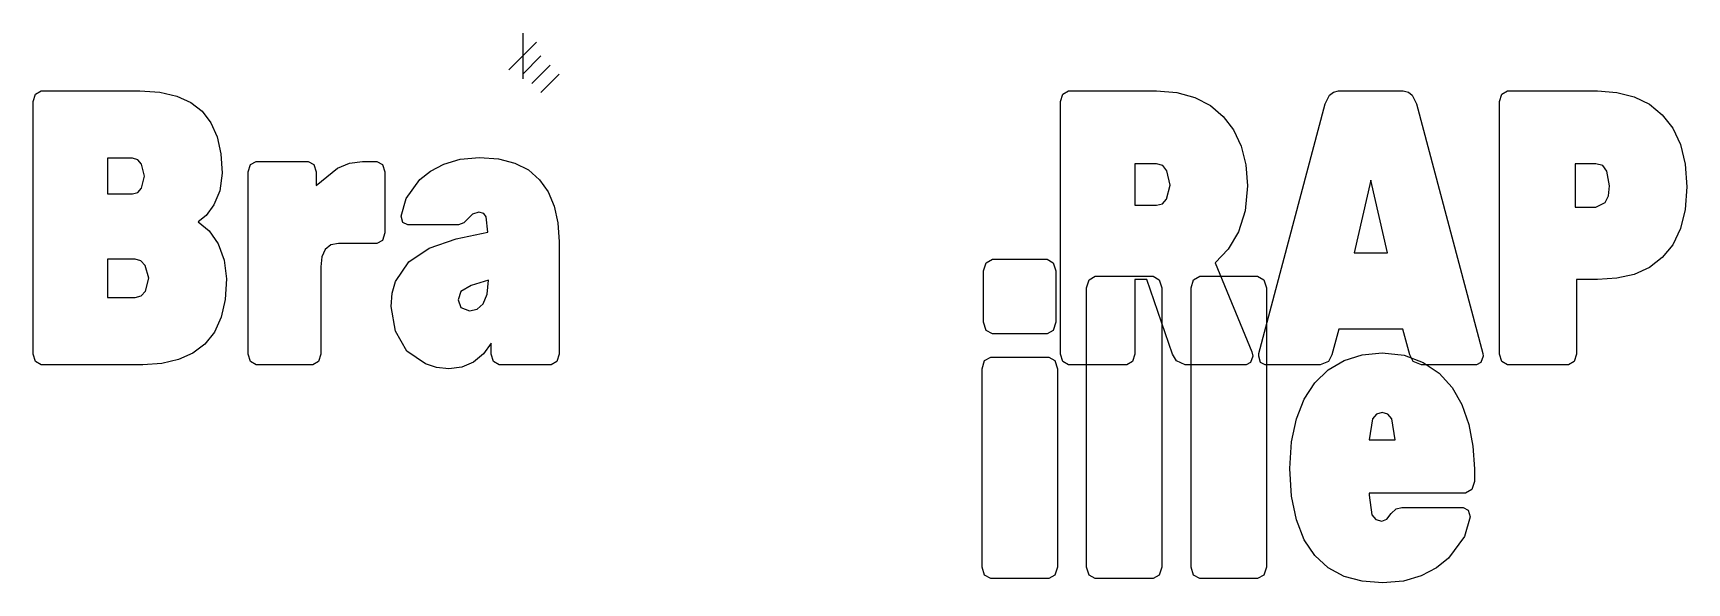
# Model space of a CAD drawing. Extents: x -30 to 616, y -329 to 382.
# Drawn here: x -30.2 to 71.9, y 348.1 to 382 of the extents above; entities that cross this region are included whole.
import ezdxf

# ---------------------------------------------------------------- set-up
doc = ezdxf.new("R2010")
doc.units = 0

msp = doc.modelspace()

# ---------------------------------------------------------------- linework, layer by layer
at = {"layer": 'Layer 1'}
for p, q in [((0, 382.009), (0, 379.187)), ((0.846666, 381.445), (-0.846666, 379.751)), ((1.12889, 380.598), (0, 379.46911)), ((1.69333, 380.034), (0.56444, 378.90511)), ((2.25778, 379.469), (1.12889, 378.34011)), ((-30.216423, 362.200925), (-30.2164, 377.79)), ((-30.2164, 377.79), (-30.069673, 378.248509)), ((-30.069673, 378.248509), (-29.721197, 378.441565)), ((-29.721197, 378.441565), (-23.6321, 378.441)), ((-23.6321, 378.441), (-22.400971, 378.362571)), ((-22.400971, 378.362571), (-21.348665, 378.127282)), ((-21.348665, 378.127282), (-20.475181, 377.735136)), ((-20.475181, 377.735136), (-19.78052, 377.18613)), ((33.187899, 362.200565), (33.1879, 377.79)), ((33.1879, 377.79), (33.334622, 378.248509)), ((33.334622, 378.248509), (33.683101, 378.441565)), ((33.683101, 378.441565), (39.1119, 378.441)), ((39.1119, 378.441), (40.363663, 378.338439)), ((40.363663, 378.338439), (41.47787, 378.030755)), ((41.47787, 378.030755), (42.440765, 377.548114)), ((49.529548, 377.645029), (49.786319, 378.175934)), ((49.786319, 378.175934), (50.029335, 378.375023)), ((50.029335, 378.375023), (50.354886, 378.441386)), ((50.354886, 378.441386), (54.3349, 378.441)), ((54.3349, 378.441), (54.660448, 378.374637)), ((54.660448, 378.374637), (54.903464, 378.175548)), ((54.903464, 378.175548), (55.160238, 377.644643)), ((60.277297, 362.200565), (60.2773, 377.79)), ((60.2773, 377.79), (60.424027, 378.248509)), ((60.424027, 378.248509), (60.772503, 378.441565)), ((60.772503, 378.441565), (66.3298, 378.441)), ((66.3298, 378.441), (67.51737, 378.350505)), ((67.51737, 378.350505), (68.58572, 378.079019)), ((68.58572, 378.079019), (69.53486, 377.620511)), ((-19.78052, 377.18613), (-19.242903, 376.47725)), ((42.440765, 377.548114), (43.23859, 376.872415)), ((43.23859, 376.872415), (43.871351, 376.039861)), ((45.439518, 362.248829), (49.529548, 377.645029)), ((55.160238, 377.644643), (59.250248, 362.248443)), ((69.53486, 377.620511), (70.3281, 376.968949)), ((70.3281, 376.968949), (70.974613, 376.148461)), ((-19.242903, 376.47725), (-18.85889, 375.60548)), ((43.871351, 376.039861), (44.33904, 375.038385)), ((70.974613, 376.148461), (71.44689, 375.134919)), ((-18.85889, 375.60548), (-18.628483, 374.57082)), ((44.33904, 375.038385), (44.627908, 373.880047)), ((71.44689, 375.134919), (71.749514, 373.928319)), ((-24.090574, 374.291073), (-25.6312, 374.291)), ((-25.6312, 374.291), (-25.6312, 372.095)), ((-23.746683, 374.200578), (-24.090574, 374.291073)), ((-23.522008, 373.929093), (-23.746683, 374.200578)), ((-23.3386, 373.181), (-23.522008, 373.929093)), ((-18.628483, 374.57082), (-18.55168, 373.37327)), ((-16.9377, 373.446), (-16.790973, 373.904509)), ((-16.790973, 373.904509), (-16.442497, 374.097565)), ((-16.442497, 374.097565), (-13.2328, 374.098)), ((-13.2328, 374.098), (-12.884324, 373.904944)), ((-12.884324, 373.904944), (-12.737597, 373.446435)), ((-12.7376, 372.601), (-11.4354, 373.68694)), ((-11.4354, 373.68694), (-10.678841, 373.994623)), ((-10.678841, 373.994623), (-9.87643, 374.097184)), ((-9.87643, 374.097184), (-8.99606, 374.098)), ((-8.99606, 374.098), (-8.647584, 373.904944)), ((-8.647584, 373.904944), (-8.500857, 373.446435)), ((-5.690149, 373.500121), (-4.869395, 373.928465)), ((-4.869395, 373.928465), (-3.860649, 374.236148)), ((-3.860649, 374.236148), (-2.668495, 374.338709)), ((-2.668495, 374.338709), (-1.49468, 374.252738)), ((-1.49468, 374.252738), (-0.485933, 373.994826)), ((-0.485933, 373.994826), (0.357745, 373.564973)), ((0.357745, 373.564973), (1.036355, 372.963179)), ((39.1119, 373.952996), (37.7731, 373.953)), ((37.7731, 373.953), (37.7731, 371.395)), ((39.501644, 373.844402), (39.1119, 373.952996)), ((39.753831, 373.518619), (39.501644, 373.844402)), ((44.627908, 373.880047), (44.724197, 372.576915)), ((66.2381, 373.95266), (64.9542, 373.953)), ((64.9542, 373.953), (64.95424, 371.27379)), ((66.65077, 373.838033), (66.2381, 373.95266)), ((66.89837, 373.494151), (66.65077, 373.838033)), ((71.749514, 373.928319), (71.850388, 372.528659)), ((-23.522034, 372.432849), (-23.338626, 373.180942)), ((-23.338626, 373.180942), (-23.3386, 373.181)), ((-18.55168, 373.37327), (-18.698407, 372.28733)), ((-16.937703, 362.200565), (-16.9377, 373.446)), ((-12.737597, 373.446435), (-12.7376, 372.601)), ((-8.500857, 373.446435), (-8.50086, 369.681)), ((-7.198684, 371.804845), (-6.355005, 372.987315)), ((-6.355005, 372.987315), (-5.690149, 373.500121)), ((1.036355, 372.963179), (1.565948, 372.216596)), ((39.735489, 371.75698), (39.95558, 372.625734)), ((39.95558, 372.625734), (39.753831, 373.518619)), ((44.724197, 372.576915), (44.586641, 371.050562)), ((52.335746, 372.9389), (51.308656, 368.45034)), ((53.381176, 368.45034), (52.335746, 372.9389)), ((67.08178, 372.577134), (66.89837, 373.494151)), ((67.013002, 371.97383), (67.08178, 372.577134)), ((-25.6312, 372.095), (-24.0906, 372.095)), ((-24.0906, 372.095), (-23.746709, 372.179462)), ((-23.746709, 372.179462), (-23.522034, 372.432849)), ((-18.698407, 372.28733), (-19.065224, 371.418577)), ((-7.492138, 370.718905), (-7.198684, 371.804845)), ((1.565948, 372.216596), (1.94423, 371.328236)), ((39.478717, 371.485495), (39.735489, 371.75698)), ((66.2381, 371.274), (66.806667, 371.563584)), ((66.806667, 371.563584), (67.013002, 371.97383)), ((71.850388, 372.528659), (71.749514, 371.135031)), ((-19.542086, 370.767012), (-20.018948, 370.356767)), ((-19.065224, 371.418577), (-19.542086, 370.767012)), ((-7.400434, 370.332792), (-7.492138, 370.718905)), ((-3.365441, 370.573888), (-3.622213, 370.308436)), ((-3.090328, 370.83934), (-3.365441, 370.573888)), ((-2.70517, 370.96), (-3.090328, 370.83934)), ((-2.397964, 370.887808), (-2.70517, 370.96)), ((-2.246644, 370.671233), (-2.397964, 370.887808)), ((-2.15494, 369.730084), (-2.246644, 370.671233)), ((1.94423, 371.328236), (2.171198, 370.298101)), ((37.7731, 371.395), (39.1119, 371.395)), ((39.1119, 371.395), (39.478717, 371.485495)), ((44.586641, 371.050562), (44.173974, 369.753465)), ((64.95424, 371.27379), (66.2381, 371.274)), ((71.749514, 371.135031), (71.44689, 369.946529)), ((-20.018948, 370.356767), (-19.358677, 369.80173)), ((-19.358677, 369.80173), (-18.790111, 369.005373)), ((-8.50086, 369.681), (-8.647587, 369.222491)), ((-7.08864, 370.188), (-7.400434, 370.332792)), ((-3.970689, 370.187776), (-7.08864, 370.188)), ((-4.09907, 369.31984), (-2.15494, 369.730084)), ((-3.622213, 370.308436), (-3.970689, 370.187776)), ((2.171198, 370.298101), (2.246855, 369.126189)), ((44.173974, 369.753465), (43.541213, 368.685622)), ((71.44689, 369.946529), (70.974613, 368.957116)), ((-18.790111, 369.005373), (-18.423294, 367.991823)), ((-12.187337, 368.66802), (-12.393672, 368.215545)), ((-11.843447, 368.939505), (-12.187337, 368.66802)), ((-11.362, 369.03), (-11.843447, 368.939505)), ((-8.996063, 369.029435), (-11.362, 369.03)), ((-8.647587, 369.222491), (-8.996063, 369.029435)), ((-7.03361, 367.89605), (-5.76809, 368.740671)), ((-5.76809, 368.740671), (-4.09907, 369.31984)), ((2.246855, 369.126189), (2.24686, 362.2)), ((43.541213, 368.685622), (42.743384, 367.847035)), ((70.974613, 368.957116), (70.3281, 368.160759)), ((-25.6312, 368.065), (-25.63121, 365.70007)), ((-23.925499, 368.06494), (-25.6312, 368.065)), ((-23.558682, 367.968412), (-23.925499, 368.06494)), ((-23.30191, 367.678827), (-23.558682, 367.968412)), ((-23.08182, 366.88247), (-23.30191, 367.678827)), ((-18.423294, 367.991823), (-18.276567, 366.857613)), ((-12.46245, 367.58208), (-12.4625, 362.2)), ((-12.393672, 368.215545), (-12.46245, 367.58208)), ((-7.840607, 366.68945), (-7.03361, 367.89605)), ((28.4484, 367.346), (28.608104, 367.845069)), ((28.608104, 367.845069), (28.987408, 368.055203)), ((28.987408, 368.055203), (32.3612, 368.056)), ((32.3612, 368.056), (32.740504, 367.845866)), ((32.740504, 367.845866), (32.900211, 367.346797)), ((42.743384, 367.847035), (44.9994, 362.345)), ((51.308656, 368.45034), (53.381176, 368.45034)), ((69.534858, 367.551424), (68.58572, 367.123079)), ((70.3281, 368.160759), (69.534858, 367.551424)), ((-23.28357, 366.086113), (-23.08182, 366.88247)), ((-18.276567, 366.857613), (-18.360247, 365.58314)), ((-8.046942, 365.965489), (-7.840607, 366.68945)), ((-3.182035, 366.448128), (-3.823965, 366.062016)), ((-2.099925, 366.761845), (-3.182035, 366.448128)), ((-2.182459, 365.905159), (-2.099925, 366.761845)), ((28.448392, 364.168204), (28.4484, 367.346)), ((32.900211, 367.346797), (32.90023, 364.1676)), ((34.7967, 366.296), (34.956407, 366.795069)), ((34.956407, 366.795069), (35.335711, 367.005203)), ((35.335711, 367.005203), (38.9092, 367.005)), ((38.525034, 366.809786), (37.7731, 366.81)), ((37.7731, 366.81), (37.7731, 362.2)), ((40.102344, 362.200566), (38.525034, 366.809786)), ((38.9092, 367.005), (39.288504, 366.794866)), ((39.288504, 366.794866), (39.448211, 366.295797)), ((41.2449, 366.296), (41.404607, 366.795069)), ((41.404607, 366.795069), (41.783911, 367.005203)), ((41.783911, 367.005203), (45.3573, 367.005)), ((45.3573, 367.005), (45.736604, 366.794866)), ((45.736604, 366.794866), (45.896311, 366.295797)), ((66.3298, 366.809362), (65.0459, 366.81)), ((65.0459, 366.81), (65.0459, 362.2)), ((67.517365, 366.887791), (66.3298, 366.809362)), ((68.58572, 367.123079), (67.517365, 366.887791)), ((-25.63121, 365.70007), (-23.9255, 365.7)), ((-23.9255, 365.7), (-23.535757, 365.796528)), ((-23.535757, 365.796528), (-23.28357, 366.086113)), ((-18.360247, 365.58314), (-18.611287, 364.48664)), ((-8.11572, 365.145), (-8.046942, 365.965489)), ((-3.823965, 366.062016), (-3.989033, 365.555243)), ((-3.989033, 365.555243), (-3.823965, 365.072602)), ((-2.43006, 365.313925), (-2.182459, 365.905159)), ((34.796689, 349.064204), (34.7967, 366.296)), ((39.448211, 366.295797), (39.4482, 349.065)), ((41.244889, 349.064204), (41.2449, 366.296)), ((45.896311, 366.295797), (45.8963, 349.065)), ((-18.611287, 364.48664), (-19.029687, 363.568115)), ((-8.115725, 365.144416), (-8.11572, 365.145)), ((-7.858953, 363.624096), (-8.115725, 365.144416)), ((-3.823965, 365.072602), (-3.29208, 364.879546)), ((-3.29208, 364.879549), (-2.810632, 364.988143)), ((-3.29208, 364.879546), (-3.29208, 364.879549)), ((-2.810632, 364.988143), (-2.43006, 365.313925)), ((-19.029687, 363.568115), (-19.615447, 362.827563)), ((-7.14366, 362.393356), (-7.858953, 363.624096)), ((28.608096, 363.669135), (28.448392, 364.168204)), ((28.9874, 363.459), (28.608096, 363.669135)), ((32.361219, 363.458396), (28.9874, 363.459)), ((32.740523, 363.668531), (32.361219, 363.458396)), ((32.90023, 364.1676), (32.740523, 363.668531)), ((50.3732, 363.745), (49.933016, 362.15229)), ((54.316524, 363.745012), (50.3732, 363.745)), ((54.756706, 362.152302), (54.316524, 363.745012)), ((-19.615447, 362.827563), (-20.350227, 362.268)), ((-6.00653, 361.597001), (-7.14366, 362.393356)), ((-1.9532, 362.876), (-2.425477, 362.224435)), ((-1.953203, 362.200565), (-1.9532, 362.876)), ((44.9994, 362.345), (45.054419, 362.079547)), ((-30.069696, 361.742418), (-30.216423, 362.200925)), ((-29.72122, 361.54936), (-30.069696, 361.742418)), ((-23.448687, 361.548563), (-29.72122, 361.54936)), ((-22.266847, 361.6285), (-23.448687, 361.548563)), ((-21.234027, 361.868313), (-22.266847, 361.6285)), ((-20.350227, 362.268), (-21.234027, 361.868313)), ((-16.790976, 361.742058), (-16.937703, 362.200565)), ((-16.4425, 361.549), (-16.790976, 361.742058)), ((-12.957703, 361.548435), (-16.4425, 361.549)), ((-12.609227, 361.741493), (-12.957703, 361.548435)), ((-12.4625, 362.2), (-12.609227, 361.741493)), ((-5.314161, 361.379812), (-6.00653, 361.597001)), ((-4.5576, 361.307416), (-5.314161, 361.379812)), ((-3.746018, 361.409977), (-4.5576, 361.307416)), ((-3.03531, 361.71766), (-3.746018, 361.409977)), ((-2.425477, 362.224435), (-3.03531, 361.71766)), ((-1.806476, 361.742058), (-1.953203, 362.200565)), ((-1.458, 361.549), (-1.806476, 361.742058)), ((1.751657, 361.548435), (-1.458, 361.549)), ((2.100133, 361.741493), (1.751657, 361.548435)), ((2.24686, 362.2), (2.100133, 361.741493)), ((28.3486, 361.305), (28.508307, 361.804069)), ((28.508307, 361.804069), (28.887611, 362.014203)), ((28.887611, 362.014203), (32.461, 362.014)), ((32.461, 362.014), (32.840301, 361.803866)), ((32.840301, 361.803866), (33.00001, 361.304797)), ((33.334621, 361.742058), (33.187899, 362.200565)), ((33.6831, 361.549), (33.334621, 361.742058)), ((37.277897, 361.548435), (33.6831, 361.549)), ((37.626373, 361.741493), (37.277897, 361.548435)), ((37.7731, 362.2), (37.626373, 361.741493)), ((40.340774, 361.790322), (40.102344, 362.200566)), ((40.891, 361.549), (40.340774, 361.790322)), ((44.650923, 361.548642), (40.891, 361.549)), ((44.926033, 361.693435), (44.650923, 361.548642)), ((45.054419, 362.079547), (44.926033, 361.693435)), ((45.421202, 362.079905), (45.439518, 362.248829)), ((45.531246, 361.693793), (45.421202, 362.079905)), ((45.8247, 361.549), (45.531246, 361.693793)), ((49.217725, 361.548988), (45.8247, 361.549)), ((49.731267, 361.742046), (49.217725, 361.548988)), ((49.719269, 361.239306), (50.687491, 361.804039)), ((49.933016, 362.15229), (49.731267, 361.742046)), ((50.687491, 361.804039), (51.805438, 362.15864)), ((51.805438, 362.15864), (53.043161, 362.276841)), ((53.043161, 362.276841), (54.405656, 362.132373)), ((54.405656, 362.132373), (55.578501, 361.698971)), ((54.958455, 361.742058), (54.756706, 362.152302)), ((55.472, 361.549), (54.958455, 361.742058)), ((58.865065, 361.548614), (55.472, 361.549)), ((55.578501, 361.698971), (56.561693, 361.022601)), ((59.140178, 361.693407), (58.865065, 361.548614)), ((59.268564, 362.079519), (59.140178, 361.693407)), ((59.250248, 362.248443), (59.268564, 362.079519)), ((60.424024, 361.742058), (60.277297, 362.200565)), ((60.7725, 361.549), (60.424024, 361.742058)), ((64.5507, 361.548435), (60.7725, 361.549)), ((64.899176, 361.741493), (64.5507, 361.548435)), ((65.0459, 362.2), (64.899176, 361.741493)), ((28.348589, 349.064204), (28.3486, 361.305)), ((33.00001, 361.304797), (33, 349.065)), ((48.236991, 359.433464), (48.890791, 360.438169)), ((48.890791, 360.438169), (49.719269, 361.239306)), ((56.561693, 361.022601), (57.355231, 360.149231)), ((47.752881, 358.205489), (48.236991, 359.433464)), ((57.355231, 360.149231), (57.964112, 359.091992)), ((52.693874, 358.500929), (52.444333, 358.205428)), ((53.043233, 358.59943), (52.693874, 358.500929)), ((53.04317, 358.599072), (53.043233, 358.59943)), ((53.392528, 358.500571), (53.04317, 358.599072)), ((53.64207, 358.20507), (53.392528, 358.500571)), ((57.964112, 359.091992), (58.393321, 357.864021)), ((47.45343, 356.787081), (47.752881, 358.205489)), ((52.444333, 358.205428), (52.2447, 356.918358)), ((53.8417, 356.918), (53.64207, 358.20507)), ((58.393321, 357.864021), (58.647856, 356.537548)), ((47.353613, 355.158539), (47.45343, 356.787081)), ((52.2447, 356.918358), (53.8417, 356.918)), ((58.647856, 356.537548), (58.732701, 355.132271)), ((47.45343, 353.444634), (47.353613, 355.158539)), ((58.7327, 354.344), (58.572991, 353.844931)), ((58.732701, 355.132271), (58.7327, 354.344)), ((47.752881, 351.980259), (47.45343, 353.444634)), ((52.2447, 353.635), (52.2447, 353.504)), ((58.193687, 353.634797), (52.2447, 353.635)), ((52.2447, 353.504), (52.404407, 352.29573)), ((58.572991, 353.844931), (58.193687, 353.634797)), ((52.404407, 352.29573), (52.648956, 352.000227)), ((53.322718, 352.033061), (53.602205, 352.37453)), ((53.602205, 352.37453), (53.901657, 352.663465)), ((53.901657, 352.663465), (54.260996, 352.742266)), ((54.260996, 352.742266), (58.034, 352.742)), ((58.034, 352.742), (58.353416, 352.584399)), ((58.473194, 352.164131), (58.113855, 350.955861)), ((58.353416, 352.584399), (58.473194, 352.164131)), ((48.236992, 350.758854), (47.752881, 351.980259)), ((52.648956, 352.000227), (53.023269, 351.901726)), ((53.023269, 351.901726), (53.322718, 352.033061)), ((48.890791, 349.773849), (48.236992, 350.758854)), ((58.113855, 350.955861), (57.135651, 349.616251)), ((49.719271, 349.018681), (48.890791, 349.773849)), ((57.135651, 349.616251), (56.387027, 349.031815)), ((28.508296, 348.565137), (28.348589, 349.064204)), ((28.8876, 348.355), (28.508296, 348.565137)), ((32.46099, 348.355796), (28.8876, 348.355)), ((32.840291, 348.565933), (32.46099, 348.355796)), ((33, 349.065), (32.840291, 348.565933)), ((34.956396, 348.565137), (34.796689, 349.064204)), ((35.3357, 348.355), (34.956396, 348.565137)), ((38.909189, 348.355796), (35.3357, 348.355)), ((39.288493, 348.565933), (38.909189, 348.355796)), ((39.4482, 349.065), (39.288493, 348.565933)), ((41.404596, 348.565137), (41.244889, 349.064204)), ((41.7839, 348.355), (41.404596, 348.565137)), ((45.357289, 348.355796), (41.7839, 348.355)), ((45.736593, 348.565933), (45.357289, 348.355796)), ((45.8963, 349.065), (45.736593, 348.565933)), ((50.687491, 348.486779), (49.719271, 349.018681)), ((51.810431, 348.191278), (50.687491, 348.486779)), ((53.063131, 348.092777), (51.810431, 348.191278)), ((54.350766, 348.20441), (53.063131, 348.092777)), ((55.458731, 348.539311), (54.350766, 348.20441)), ((56.387027, 349.031815), (55.458731, 348.539311))]:
    msp.add_line(p, q, dxfattribs=at)

doc.saveas('drawing.dxf')
